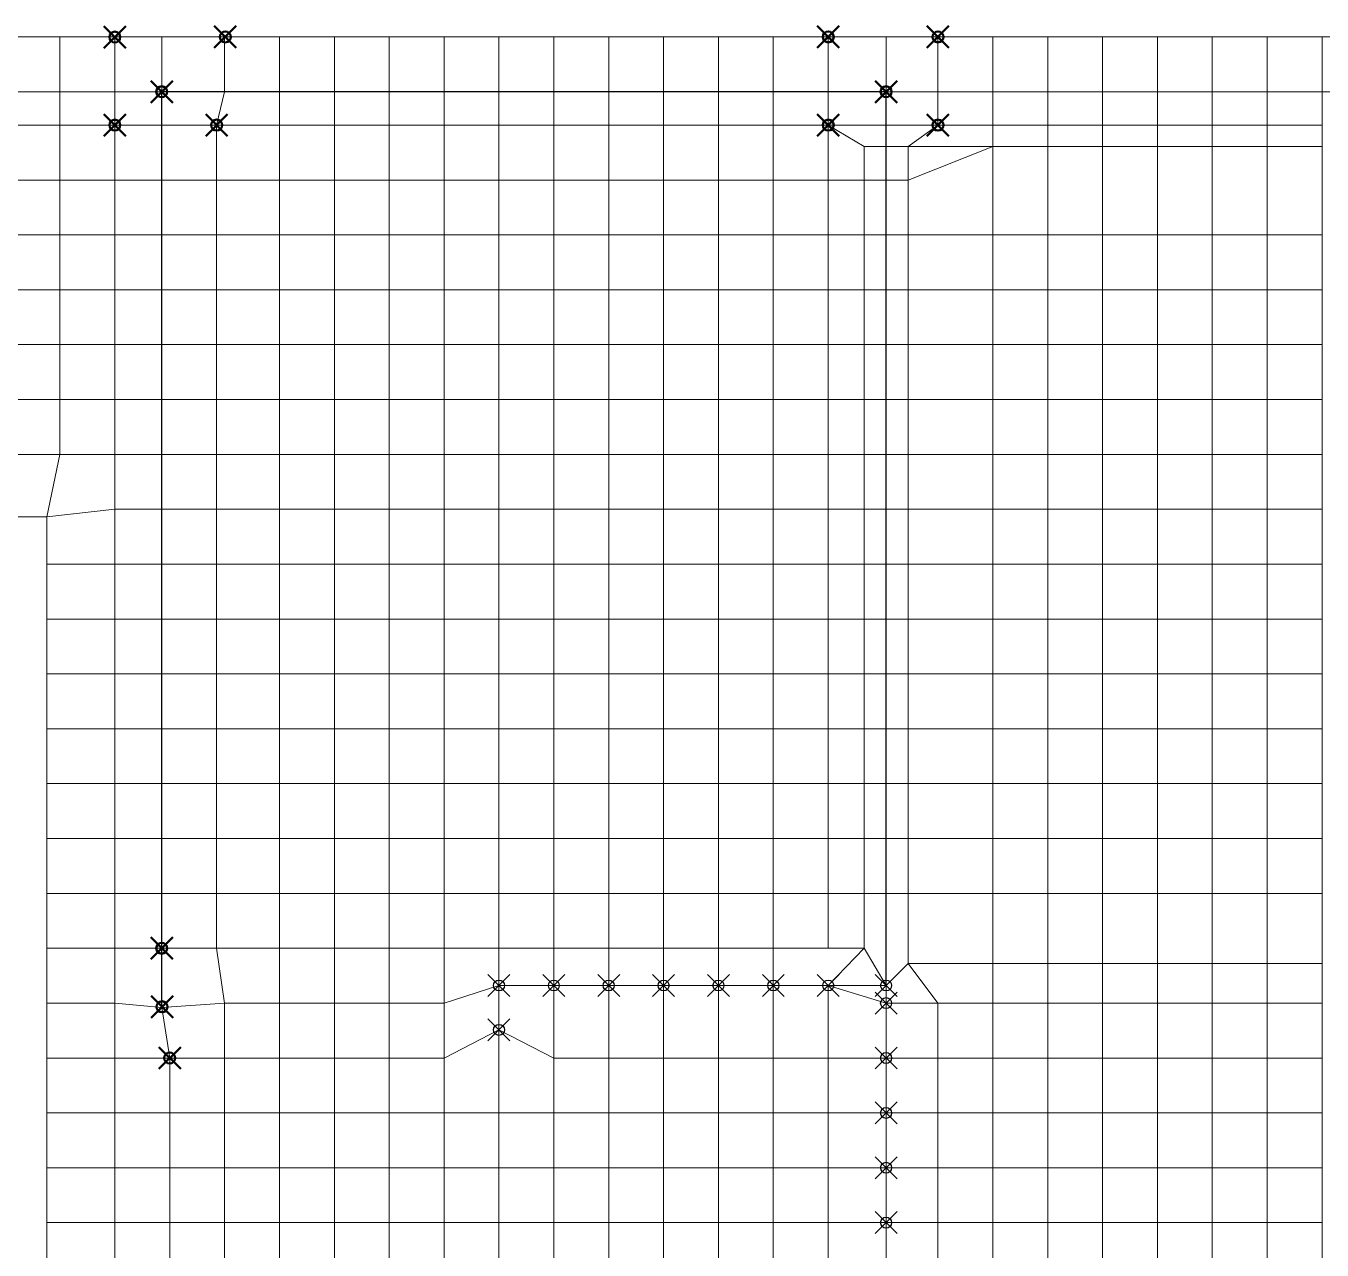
# Model space of a CAD drawing. Header units: inches. Extents: x 7 to 32.3, y 2.3 to 16.7.
# Drawn here: x 13.09 to 19, y 11.12 to 16.7 of the extents above; entities that cross this region are included whole.
import ezdxf

# ---------------------------------------------------------------- set-up
doc = ezdxf.new("R2010")
doc.units = ezdxf.units.IN
doc.header["$MEASUREMENT"] = 0
doc.header["$PDMODE"] = 35
doc.header["$PDSIZE"] = 0.05
for name, color, linetype, lineweight in [('SAP.Beam 25X60', 150, 'Continuous', 30), ('SAP.Columns', 170, 'Continuous', 50), ('SAP.Slab 30cm', 11, 'Continuous', 15), ('SAP.Wall', 190, 'Continuous', 30)]:
    doc.layers.add(name, color=color, linetype=linetype, lineweight=lineweight)

msp = doc.modelspace()

# ---------------------------------------------------------------- linework, layer by layer
at = {"layer": 'SAP.Beam 25X60'}
for p, q in [((13.7139, 12.2304), (13.7139, 16.40195)), ((17.0139, 16.40195), (13.7139, 16.40195)), ((17.0139, 12.3304), (17.0139, 16.40195))]:
    msp.add_line(p, q, dxfattribs=at)
at = {"layer": 'SAP.Columns'}
for p in [(13.5, 16.65113), (14.00325, 16.65195), (16.75, 16.65195), (17.25, 16.65195), (13.7139, 16.40195), (17.0139, 16.40195), (13.5, 16.25), (13.9639, 16.25), (16.75, 16.25), (17.25, 16.25), (13.7139, 12.5), (13.715, 12.23325), (13.75, 12)]:
    msp.add_point(p, dxfattribs=at)
at = {"layer": 'SAP.Slab 30cm'}
for points in [[(13, 16.65195), (13.25, 16.65195), (13.25, 16.40195), (13, 16.40195)], [(13.25, 16.65195), (13.5, 16.65195), (13.5, 16.40195), (13.25, 16.40195)], [(13.5, 16.65195), (13.7139, 16.65195), (13.7139, 16.40195), (13.5, 16.40195)], [(13.7139, 16.65195), (14, 16.65195), (14, 16.40195), (13.7139, 16.40195)], [(14, 16.65195), (14.25, 16.65195), (14.25, 16.40195), (14, 16.40195)], [(14.25, 16.65195), (14.5, 16.65195), (14.5, 16.40195), (14.25, 16.40195)], [(14.5, 16.65195), (14.75, 16.65195), (14.75, 16.40195), (14.5, 16.40195)], [(14.75, 16.65195), (15, 16.65195), (15, 16.40195), (14.75, 16.40195)], [(15, 16.65195), (15.25, 16.65195), (15.25, 16.40195), (15, 16.40195)], [(15.25, 16.65195), (15.5, 16.65195), (15.5, 16.40195), (15.25, 16.40195)], [(15.5, 16.65195), (15.75, 16.65195), (15.75, 16.40195), (15.5, 16.40195)], [(15.75, 16.65195), (16, 16.65195), (16, 16.40195), (15.75, 16.40195)], [(16, 16.65195), (16.25, 16.65195), (16.25, 16.40195), (16, 16.40195)], [(16.25, 16.65195), (16.5, 16.65195), (16.5, 16.40195), (16.25, 16.40195)], [(16.5, 16.65195), (16.75, 16.65195), (16.75, 16.40195), (16.5, 16.40195)], [(16.75, 16.65195), (17.0139, 16.65195), (17.0139, 16.40195), (16.75, 16.40195)], [(17.0139, 16.65195), (17.25, 16.65195), (17.25, 16.40195), (17.0139, 16.40195)], [(17.25, 16.65195), (17.5, 16.65195), (17.5, 16.40195), (17.25, 16.40195)], [(17.5, 16.65195), (17.75, 16.65195), (17.75, 16.40195), (17.5, 16.40195)], [(17.75, 16.65195), (18, 16.65195), (18, 16.40195), (17.75, 16.40195)], [(18, 16.65195), (18.25, 16.65195), (18.25, 16.40195), (18, 16.40195)], [(18.25, 16.65195), (18.5, 16.65195), (18.5, 16.40195), (18.25, 16.40195)], [(18.5, 16.65195), (18.75, 16.65195), (18.75, 16.40195), (18.5, 16.40195)], [(18.75, 16.65195), (19, 16.65195), (19, 16.40195), (18.75, 16.40195)], [(19, 16.65195), (19.25, 16.65195), (19.25, 16.40195), (19, 16.40195)], [(13, 16.25), (13.25, 16.25), (13.25, 16.40195), (13, 16.40195)], [(13.25, 16.25), (13.5, 16.25), (13.5, 16.40195), (13.25, 16.40195)], [(13.5, 16.25), (13.7139, 16.25), (13.7139, 16.40195), (13.5, 16.40195)], [(13.7139, 16.25), (13.9639, 16.25), (14, 16.40195), (13.7139, 16.40195)], [(13.9639, 16.25), (14.25, 16.25), (14.25, 16.40195), (14, 16.40195)], [(14.25, 16.25), (14.5, 16.25), (14.5, 16.40195), (14.25, 16.40195)], [(14.5, 16.25), (14.75, 16.25), (14.75, 16.40195), (14.5, 16.40195)], [(14.75, 16.25), (15, 16.25), (15, 16.40195), (14.75, 16.40195)], [(15, 16.25), (15.25, 16.25), (15.25, 16.40195), (15, 16.40195)], [(15.25, 16.25), (15.5, 16.25), (15.5, 16.40195), (15.25, 16.40195)], [(15.5, 16.25), (15.75, 16.25), (15.75, 16.40195), (15.5, 16.40195)], [(15.75, 16.25), (16, 16.25), (16, 16.40195), (15.75, 16.40195)], [(16, 16.25), (16.25, 16.25), (16.25, 16.40195), (16, 16.40195)], [(16.25, 16.25), (16.5, 16.25), (16.5, 16.40195), (16.25, 16.40195)], [(16.5, 16.25), (16.75, 16.25), (16.75, 16.40195), (16.5, 16.40195)], [(16.75, 16.25), (17.0139, 16.25), (17.0139, 16.40195), (16.75, 16.40195)], [(17.0139, 16.25), (17.25, 16.25), (17.25, 16.40195), (17.0139, 16.40195)], [(17.25, 16.25), (17.5, 16.25), (17.5, 16.40195), (17.25, 16.40195)], [(17.5, 16.25), (17.75, 16.25), (17.75, 16.40195), (17.5, 16.40195)], [(17.75, 16.25), (18, 16.25), (18, 16.40195), (17.75, 16.40195)], [(18, 16.25), (18.25, 16.25), (18.25, 16.40195), (18, 16.40195)], [(18.25, 16.25), (18.5, 16.25), (18.5, 16.40195), (18.25, 16.40195)], [(18.5, 16.25), (18.75, 16.25), (18.75, 16.40195), (18.5, 16.40195)], [(18.75, 16.25), (19, 16.25), (19, 16.40195), (18.75, 16.40195)], [(13, 16), (13.25, 16), (13.25, 16.25), (13, 16.25)], [(13.25, 16), (13.5, 16), (13.5, 16.25), (13.25, 16.25)], [(13.5, 16), (13.7139, 16), (13.7139, 16.25), (13.5, 16.25)], [(13.7139, 16), (13.9639, 16), (13.9639, 16.25), (13.7139, 16.25)], [(13.9639, 16), (14.25, 16), (14.25, 16.25), (13.9639, 16.25)], [(14.25, 16), (14.5, 16), (14.5, 16.25), (14.25, 16.25)], [(14.5, 16), (14.75, 16), (14.75, 16.25), (14.5, 16.25)], [(14.75, 16), (15, 16), (15, 16.25), (14.75, 16.25)], [(15, 16), (15.25, 16), (15.25, 16.25), (15, 16.25)], [(15.25, 16), (15.5, 16), (15.5, 16.25), (15.25, 16.25)], [(15.5, 16), (15.75, 16), (15.75, 16.25), (15.5, 16.25)], [(15.75, 16), (16, 16), (16, 16.25), (15.75, 16.25)], [(16, 16), (16.25, 16), (16.25, 16.25), (16, 16.25)], [(16.25, 16), (16.5, 16), (16.5, 16.25), (16.25, 16.25)], [(16.5, 16), (16.75, 16), (16.75, 16.25), (16.5, 16.25)], [(16.9139, 16.15195), (17.0139, 16.15195), (17.0139, 16.25), (16.75, 16.25)], [(16.75, 16), (16.9139, 16), (16.9139, 16.15195), (16.75, 16.25)], [(17.0139, 16.15195), (17.1139, 16.15195), (17.25, 16.25), (17.0139, 16.25)], [(17.1139, 16.15195), (17.5, 16.15195), (17.5, 16.25), (17.25, 16.25)], [(17.5, 16.15195), (17.75, 16.15195), (17.75, 16.25), (17.5, 16.25)], [(17.75, 16.15195), (18, 16.15195), (18, 16.25), (17.75, 16.25)], [(18, 16.15195), (18.25, 16.15195), (18.25, 16.25), (18, 16.25)], [(18.25, 16.15195), (18.5, 16.15195), (18.5, 16.25), (18.25, 16.25)], [(18.5, 16.15195), (18.75, 16.15195), (18.75, 16.25), (18.5, 16.25)], [(18.75, 16.15195), (19, 16.15195), (19, 16.25), (18.75, 16.25)], [(16.9139, 16), (17.0139, 16), (17.0139, 16.15195), (16.9139, 16.15195)], [(17.0139, 16), (17.1139, 16), (17.1139, 16.15195), (17.0139, 16.15195)], [(17.1139, 15.75), (17.5, 15.75), (17.5, 16.15195), (17.1139, 16)], [(17.1139, 16), (17.5, 16.15195), (17.1139, 16.15195), (17.1139, 16)], [(17.5, 16.15195), (17.5, 15.75), (17.75, 15.75), (17.75, 16.15195)], [(17.75, 16.15195), (17.75, 15.75), (18, 15.75), (18, 16.15195)], [(18, 16.15195), (18, 15.75), (18.25, 15.75), (18.25, 16.15195)], [(18.25, 16.15195), (18.25, 15.75), (18.5, 15.75), (18.5, 16.15195)], [(18.5, 16.15195), (18.5, 15.75), (18.75, 15.75), (18.75, 16.15195)], [(18.75, 16.15195), (18.75, 15.75), (19, 15.75), (19, 16.15195)], [(13, 15.75), (13.25, 15.75), (13.25, 16), (13, 16)], [(13.25, 15.75), (13.5, 15.75), (13.5, 16), (13.25, 16)], [(13.5, 15.75), (13.7139, 15.75), (13.7139, 16), (13.5, 16)], [(13.7139, 15.75), (13.9639, 15.75), (13.9639, 16), (13.7139, 16)], [(13.9639, 15.75), (14.25, 15.75), (14.25, 16), (13.9639, 16)], [(14.25, 15.75), (14.5, 15.75), (14.5, 16), (14.25, 16)], [(14.5, 15.75), (14.75, 15.75), (14.75, 16), (14.5, 16)], [(14.75, 15.75), (15, 15.75), (15, 16), (14.75, 16)], [(15, 15.75), (15.25, 15.75), (15.25, 16), (15, 16)], [(15.25, 15.75), (15.5, 15.75), (15.5, 16), (15.25, 16)], [(15.5, 15.75), (15.75, 15.75), (15.75, 16), (15.5, 16)], [(15.75, 15.75), (16, 15.75), (16, 16), (15.75, 16)], [(16, 15.75), (16.25, 15.75), (16.25, 16), (16, 16)], [(16.25, 15.75), (16.5, 15.75), (16.5, 16), (16.25, 16)], [(16.5, 15.75), (16.75, 15.75), (16.75, 16), (16.5, 16)], [(16.75, 15.75), (16.9139, 15.75), (16.9139, 16), (16.75, 16)], [(16.9139, 15.75), (17.0139, 15.75), (17.0139, 16), (16.9139, 16)], [(17.0139, 15.75), (17.1139, 15.75), (17.1139, 16), (17.0139, 16)], [(13, 15.5), (13.25, 15.5), (13.25, 15.75), (13, 15.75)], [(13.25, 15.5), (13.5, 15.5), (13.5, 15.75), (13.25, 15.75)], [(13.5, 15.5), (13.7139, 15.5), (13.7139, 15.75), (13.5, 15.75)], [(13.7139, 15.5), (13.9639, 15.5), (13.9639, 15.75), (13.7139, 15.75)], [(13.9639, 15.5), (14.25, 15.5), (14.25, 15.75), (13.9639, 15.75)], [(14.25, 15.5), (14.5, 15.5), (14.5, 15.75), (14.25, 15.75)], [(14.5, 15.5), (14.75, 15.5), (14.75, 15.75), (14.5, 15.75)], [(14.75, 15.5), (15, 15.5), (15, 15.75), (14.75, 15.75)], [(15, 15.5), (15.25, 15.5), (15.25, 15.75), (15, 15.75)], [(15.25, 15.5), (15.5, 15.5), (15.5, 15.75), (15.25, 15.75)], [(15.5, 15.5), (15.75, 15.5), (15.75, 15.75), (15.5, 15.75)], [(15.75, 15.5), (16, 15.5), (16, 15.75), (15.75, 15.75)], [(16, 15.5), (16.25, 15.5), (16.25, 15.75), (16, 15.75)], [(16.25, 15.5), (16.5, 15.5), (16.5, 15.75), (16.25, 15.75)], [(16.5, 15.5), (16.75, 15.5), (16.75, 15.75), (16.5, 15.75)], [(16.75, 15.5), (16.9139, 15.5), (16.9139, 15.75), (16.75, 15.75)], [(16.9139, 15.5), (17.0139, 15.5), (17.0139, 15.75), (16.9139, 15.75)], [(17.0139, 15.5), (17.1139, 15.5), (17.1139, 15.75), (17.0139, 15.75)], [(17.1139, 15.5), (17.5, 15.5), (17.5, 15.75), (17.1139, 15.75)], [(17.5, 15.5), (17.75, 15.5), (17.75, 15.75), (17.5, 15.75)], [(17.75, 15.5), (18, 15.5), (18, 15.75), (17.75, 15.75)], [(18, 15.5), (18.25, 15.5), (18.25, 15.75), (18, 15.75)], [(18.25, 15.5), (18.5, 15.5), (18.5, 15.75), (18.25, 15.75)], [(18.5, 15.5), (18.75, 15.5), (18.75, 15.75), (18.5, 15.75)], [(18.75, 15.5), (19, 15.5), (19, 15.75), (18.75, 15.75)], [(13, 15.25), (13.25, 15.25), (13.25, 15.5), (13, 15.5)], [(13.25, 15.25), (13.5, 15.25), (13.5, 15.5), (13.25, 15.5)], [(13.5, 15.25), (13.7139, 15.25), (13.7139, 15.5), (13.5, 15.5)], [(13.7139, 15.25), (13.9639, 15.25), (13.9639, 15.5), (13.7139, 15.5)], [(13.9639, 15.25), (14.25, 15.25), (14.25, 15.5), (13.9639, 15.5)], [(14.25, 15.25), (14.5, 15.25), (14.5, 15.5), (14.25, 15.5)], [(14.5, 15.25), (14.75, 15.25), (14.75, 15.5), (14.5, 15.5)], [(14.75, 15.25), (15, 15.25), (15, 15.5), (14.75, 15.5)], [(15, 15.25), (15.25, 15.25), (15.25, 15.5), (15, 15.5)], [(15.25, 15.25), (15.5, 15.25), (15.5, 15.5), (15.25, 15.5)], [(15.5, 15.25), (15.75, 15.25), (15.75, 15.5), (15.5, 15.5)], [(15.75, 15.25), (16, 15.25), (16, 15.5), (15.75, 15.5)], [(16, 15.25), (16.25, 15.25), (16.25, 15.5), (16, 15.5)], [(16.25, 15.25), (16.5, 15.25), (16.5, 15.5), (16.25, 15.5)], [(16.5, 15.25), (16.75, 15.25), (16.75, 15.5), (16.5, 15.5)], [(16.75, 15.25), (16.9139, 15.25), (16.9139, 15.5), (16.75, 15.5)], [(16.9139, 15.25), (17.0139, 15.25), (17.0139, 15.5), (16.9139, 15.5)], [(17.0139, 15.25), (17.1139, 15.25), (17.1139, 15.5), (17.0139, 15.5)], [(17.1139, 15.25), (17.5, 15.25), (17.5, 15.5), (17.1139, 15.5)], [(17.5, 15.25), (17.75, 15.25), (17.75, 15.5), (17.5, 15.5)], [(17.75, 15.25), (18, 15.25), (18, 15.5), (17.75, 15.5)], [(18, 15.25), (18.25, 15.25), (18.25, 15.5), (18, 15.5)], [(18.25, 15.25), (18.5, 15.25), (18.5, 15.5), (18.25, 15.5)], [(18.5, 15.25), (18.75, 15.25), (18.75, 15.5), (18.5, 15.5)], [(18.75, 15.25), (19, 15.25), (19, 15.5), (18.75, 15.5)], [(13, 15), (13.25, 15), (13.25, 15.25), (13, 15.25)], [(13.25, 15), (13.5, 15), (13.5, 15.25), (13.25, 15.25)], [(13.5, 15), (13.7139, 15), (13.7139, 15.25), (13.5, 15.25)], [(13.7139, 15), (13.9639, 15), (13.9639, 15.25), (13.7139, 15.25)], [(13.9639, 15), (14.25, 15), (14.25, 15.25), (13.9639, 15.25)], [(14.25, 15), (14.5, 15), (14.5, 15.25), (14.25, 15.25)], [(14.5, 15), (14.75, 15), (14.75, 15.25), (14.5, 15.25)], [(14.75, 15), (15, 15), (15, 15.25), (14.75, 15.25)], [(15, 15), (15.25, 15), (15.25, 15.25), (15, 15.25)], [(15.25, 15), (15.5, 15), (15.5, 15.25), (15.25, 15.25)], [(15.5, 15), (15.75, 15), (15.75, 15.25), (15.5, 15.25)], [(15.75, 15), (16, 15), (16, 15.25), (15.75, 15.25)], [(16, 15), (16.25, 15), (16.25, 15.25), (16, 15.25)], [(16.25, 15), (16.5, 15), (16.5, 15.25), (16.25, 15.25)], [(16.5, 15), (16.75, 15), (16.75, 15.25), (16.5, 15.25)], [(16.75, 15), (16.9139, 15), (16.9139, 15.25), (16.75, 15.25)], [(16.9139, 15), (17.0139, 15), (17.0139, 15.25), (16.9139, 15.25)], [(17.0139, 15), (17.1139, 15), (17.1139, 15.25), (17.0139, 15.25)], [(17.1139, 15), (17.5, 15), (17.5, 15.25), (17.1139, 15.25)], [(17.5, 15), (17.75, 15), (17.75, 15.25), (17.5, 15.25)], [(17.75, 15), (18, 15), (18, 15.25), (17.75, 15.25)], [(18, 15), (18.25, 15), (18.25, 15.25), (18, 15.25)], [(18.25, 15), (18.5, 15), (18.5, 15.25), (18.25, 15.25)], [(18.5, 15), (18.75, 15), (18.75, 15.25), (18.5, 15.25)], [(18.75, 15), (19, 15), (19, 15.25), (18.75, 15.25)], [(13, 14.75), (13.25, 14.75), (13.25, 15), (13, 15)], [(13.25, 14.75), (13.5, 14.75), (13.5, 15), (13.25, 15)], [(13.5, 14.75), (13.7139, 14.75), (13.7139, 15), (13.5, 15)], [(13.7139, 14.75), (13.9639, 14.75), (13.9639, 15), (13.7139, 15)], [(13.9639, 14.75), (14.25, 14.75), (14.25, 15), (13.9639, 15)], [(14.25, 14.75), (14.5, 14.75), (14.5, 15), (14.25, 15)], [(14.5, 14.75), (14.75, 14.75), (14.75, 15), (14.5, 15)], [(14.75, 14.75), (15, 14.75), (15, 15), (14.75, 15)], [(15, 14.75), (15.25, 14.75), (15.25, 15), (15, 15)], [(15.25, 14.75), (15.5, 14.75), (15.5, 15), (15.25, 15)], [(15.5, 14.75), (15.75, 14.75), (15.75, 15), (15.5, 15)], [(15.75, 14.75), (16, 14.75), (16, 15), (15.75, 15)], [(16, 14.75), (16.25, 14.75), (16.25, 15), (16, 15)], [(16.25, 14.75), (16.5, 14.75), (16.5, 15), (16.25, 15)], [(16.5, 14.75), (16.75, 14.75), (16.75, 15), (16.5, 15)], [(16.75, 14.75), (16.9139, 14.75), (16.9139, 15), (16.75, 15)], [(16.9139, 14.75), (17.0139, 14.75), (17.0139, 15), (16.9139, 15)], [(17.0139, 14.75), (17.1139, 14.75), (17.1139, 15), (17.0139, 15)], [(17.1139, 14.75), (17.5, 14.75), (17.5, 15), (17.1139, 15)], [(17.5, 14.75), (17.75, 14.75), (17.75, 15), (17.5, 15)], [(17.75, 14.75), (18, 14.75), (18, 15), (17.75, 15)], [(18, 14.75), (18.25, 14.75), (18.25, 15), (18, 15)], [(18.25, 14.75), (18.5, 14.75), (18.5, 15), (18.25, 15)], [(18.5, 14.75), (18.75, 14.75), (18.75, 15), (18.5, 15)], [(18.75, 14.75), (19, 14.75), (19, 15), (18.75, 15)], [(13, 14.46548), (13.18986, 14.46548), (13.25, 14.75), (13, 14.75)], [(13.18986, 14.46548), (13.5, 14.5), (13.5, 14.75), (13.25, 14.75)], [(13.5, 14.5), (13.7139, 14.5), (13.7139, 14.75), (13.5, 14.75)], [(13.7139, 14.5), (13.9639, 14.5), (13.9639, 14.75), (13.7139, 14.75)], [(13.9639, 14.5), (14.25, 14.5), (14.25, 14.75), (13.9639, 14.75)], [(14.25, 14.5), (14.5, 14.5), (14.5, 14.75), (14.25, 14.75)], [(14.5, 14.5), (14.75, 14.5), (14.75, 14.75), (14.5, 14.75)], [(14.75, 14.5), (15, 14.5), (15, 14.75), (14.75, 14.75)], [(15, 14.5), (15.25, 14.5), (15.25, 14.75), (15, 14.75)], [(15.25, 14.5), (15.5, 14.5), (15.5, 14.75), (15.25, 14.75)], [(15.5, 14.5), (15.75, 14.5), (15.75, 14.75), (15.5, 14.75)], [(15.75, 14.5), (16, 14.5), (16, 14.75), (15.75, 14.75)], [(16, 14.5), (16.25, 14.5), (16.25, 14.75), (16, 14.75)], [(16.25, 14.5), (16.5, 14.5), (16.5, 14.75), (16.25, 14.75)], [(16.5, 14.5), (16.75, 14.5), (16.75, 14.75), (16.5, 14.75)], [(16.75, 14.5), (16.9139, 14.5), (16.9139, 14.75), (16.75, 14.75)], [(16.9139, 14.5), (17.0139, 14.5), (17.0139, 14.75), (16.9139, 14.75)], [(17.0139, 14.5), (17.1139, 14.5), (17.1139, 14.75), (17.0139, 14.75)], [(17.1139, 14.5), (17.5, 14.5), (17.5, 14.75), (17.1139, 14.75)], [(17.5, 14.5), (17.75, 14.5), (17.75, 14.75), (17.5, 14.75)], [(17.75, 14.5), (18, 14.5), (18, 14.75), (17.75, 14.75)], [(18, 14.5), (18.25, 14.5), (18.25, 14.75), (18, 14.75)], [(18.25, 14.5), (18.5, 14.5), (18.5, 14.75), (18.25, 14.75)], [(18.5, 14.5), (18.75, 14.5), (18.75, 14.75), (18.5, 14.75)], [(18.75, 14.5), (19, 14.5), (19, 14.75), (18.75, 14.75)], [(13.18986, 14.25), (13.5, 14.25), (13.5, 14.5), (13.18986, 14.46548)], [(13.5, 14.25), (13.7139, 14.25), (13.7139, 14.5), (13.5, 14.5)], [(13.7139, 14.25), (13.9639, 14.25), (13.9639, 14.5), (13.7139, 14.5)], [(13.9639, 14.25), (14.25, 14.25), (14.25, 14.5), (13.9639, 14.5)], [(14.25, 14.25), (14.5, 14.25), (14.5, 14.5), (14.25, 14.5)], [(14.5, 14.25), (14.75, 14.25), (14.75, 14.5), (14.5, 14.5)], [(14.75, 14.25), (15, 14.25), (15, 14.5), (14.75, 14.5)], [(15, 14.25), (15.25, 14.25), (15.25, 14.5), (15, 14.5)], [(15.25, 14.25), (15.5, 14.25), (15.5, 14.5), (15.25, 14.5)], [(15.5, 14.25), (15.75, 14.25), (15.75, 14.5), (15.5, 14.5)], [(15.75, 14.25), (16, 14.25), (16, 14.5), (15.75, 14.5)], [(16, 14.25), (16.25, 14.25), (16.25, 14.5), (16, 14.5)], [(16.25, 14.25), (16.5, 14.25), (16.5, 14.5), (16.25, 14.5)], [(16.5, 14.25), (16.75, 14.25), (16.75, 14.5), (16.5, 14.5)], [(16.75, 14.25), (16.9139, 14.25), (16.9139, 14.5), (16.75, 14.5)], [(16.9139, 14.25), (17.0139, 14.25), (17.0139, 14.5), (16.9139, 14.5)], [(17.0139, 14.25), (17.1139, 14.25), (17.1139, 14.5), (17.0139, 14.5)], [(17.1139, 14.25), (17.5, 14.25), (17.5, 14.5), (17.1139, 14.5)], [(17.5, 14.25), (17.75, 14.25), (17.75, 14.5), (17.5, 14.5)], [(17.75, 14.25), (18, 14.25), (18, 14.5), (17.75, 14.5)], [(18, 14.25), (18.25, 14.25), (18.25, 14.5), (18, 14.5)], [(18.25, 14.25), (18.5, 14.25), (18.5, 14.5), (18.25, 14.5)], [(18.5, 14.25), (18.75, 14.25), (18.75, 14.5), (18.5, 14.5)], [(18.75, 14.25), (19, 14.25), (19, 14.5), (18.75, 14.5)], [(13.18986, 14), (13.5, 14), (13.5, 14.25), (13.18986, 14.25)], [(13.5, 14), (13.7139, 14), (13.7139, 14.25), (13.5, 14.25)], [(13.7139, 14), (13.9639, 14), (13.9639, 14.25), (13.7139, 14.25)], [(13.9639, 14), (14.25, 14), (14.25, 14.25), (13.9639, 14.25)], [(14.25, 14), (14.5, 14), (14.5, 14.25), (14.25, 14.25)], [(14.5, 14), (14.75, 14), (14.75, 14.25), (14.5, 14.25)], [(14.75, 14), (15, 14), (15, 14.25), (14.75, 14.25)], [(15, 14), (15.25, 14), (15.25, 14.25), (15, 14.25)], [(15.25, 14), (15.5, 14), (15.5, 14.25), (15.25, 14.25)], [(15.5, 14), (15.75, 14), (15.75, 14.25), (15.5, 14.25)], [(15.75, 14), (16, 14), (16, 14.25), (15.75, 14.25)], [(16, 14), (16.25, 14), (16.25, 14.25), (16, 14.25)], [(16.25, 14), (16.5, 14), (16.5, 14.25), (16.25, 14.25)], [(16.5, 14), (16.75, 14), (16.75, 14.25), (16.5, 14.25)], [(16.75, 14), (16.9139, 14), (16.9139, 14.25), (16.75, 14.25)], [(16.9139, 14), (17.0139, 14), (17.0139, 14.25), (16.9139, 14.25)], [(17.0139, 14), (17.1139, 14), (17.1139, 14.25), (17.0139, 14.25)], [(17.1139, 14), (17.5, 14), (17.5, 14.25), (17.1139, 14.25)], [(17.5, 14), (17.75, 14), (17.75, 14.25), (17.5, 14.25)], [(17.75, 14), (18, 14), (18, 14.25), (17.75, 14.25)], [(18, 14), (18.25, 14), (18.25, 14.25), (18, 14.25)], [(18.25, 14), (18.5, 14), (18.5, 14.25), (18.25, 14.25)], [(18.5, 14), (18.75, 14), (18.75, 14.25), (18.5, 14.25)], [(18.75, 14), (19, 14), (19, 14.25), (18.75, 14.25)], [(13.18986, 13.75), (13.5, 13.75), (13.5, 14), (13.18986, 14)], [(13.5, 13.75), (13.7139, 13.75), (13.7139, 14), (13.5, 14)], [(13.7139, 13.75), (13.9639, 13.75), (13.9639, 14), (13.7139, 14)], [(13.9639, 13.75), (14.25, 13.75), (14.25, 14), (13.9639, 14)], [(14.25, 13.75), (14.5, 13.75), (14.5, 14), (14.25, 14)], [(14.5, 13.75), (14.75, 13.75), (14.75, 14), (14.5, 14)], [(14.75, 13.75), (15, 13.75), (15, 14), (14.75, 14)], [(15, 13.75), (15.25, 13.75), (15.25, 14), (15, 14)], [(15.25, 13.75), (15.5, 13.75), (15.5, 14), (15.25, 14)], [(15.5, 13.75), (15.75, 13.75), (15.75, 14), (15.5, 14)], [(15.75, 13.75), (16, 13.75), (16, 14), (15.75, 14)], [(16, 13.75), (16.25, 13.75), (16.25, 14), (16, 14)], [(16.25, 13.75), (16.5, 13.75), (16.5, 14), (16.25, 14)], [(16.5, 13.75), (16.75, 13.75), (16.75, 14), (16.5, 14)], [(16.75, 13.75), (16.9139, 13.75), (16.9139, 14), (16.75, 14)], [(16.9139, 13.75), (17.0139, 13.75), (17.0139, 14), (16.9139, 14)], [(17.0139, 13.75), (17.1139, 13.75), (17.1139, 14), (17.0139, 14)], [(17.1139, 13.75), (17.5, 13.75), (17.5, 14), (17.1139, 14)], [(17.5, 13.75), (17.75, 13.75), (17.75, 14), (17.5, 14)], [(17.75, 13.75), (18, 13.75), (18, 14), (17.75, 14)], [(18, 13.75), (18.25, 13.75), (18.25, 14), (18, 14)], [(18.25, 13.75), (18.5, 13.75), (18.5, 14), (18.25, 14)], [(18.5, 13.75), (18.75, 13.75), (18.75, 14), (18.5, 14)], [(18.75, 13.75), (19, 13.75), (19, 14), (18.75, 14)], [(13.18986, 13.5), (13.5, 13.5), (13.5, 13.75), (13.18986, 13.75)], [(13.5, 13.5), (13.7139, 13.5), (13.7139, 13.75), (13.5, 13.75)], [(13.7139, 13.5), (13.9639, 13.5), (13.9639, 13.75), (13.7139, 13.75)], [(13.9639, 13.5), (14.25, 13.5), (14.25, 13.75), (13.9639, 13.75)], [(14.25, 13.5), (14.5, 13.5), (14.5, 13.75), (14.25, 13.75)], [(14.5, 13.5), (14.75, 13.5), (14.75, 13.75), (14.5, 13.75)], [(14.75, 13.5), (15, 13.5), (15, 13.75), (14.75, 13.75)], [(15, 13.5), (15.25, 13.5), (15.25, 13.75), (15, 13.75)], [(15.25, 13.5), (15.5, 13.5), (15.5, 13.75), (15.25, 13.75)], [(15.5, 13.5), (15.75, 13.5), (15.75, 13.75), (15.5, 13.75)], [(15.75, 13.5), (16, 13.5), (16, 13.75), (15.75, 13.75)], [(16, 13.5), (16.25, 13.5), (16.25, 13.75), (16, 13.75)], [(16.25, 13.5), (16.5, 13.5), (16.5, 13.75), (16.25, 13.75)], [(16.5, 13.5), (16.75, 13.5), (16.75, 13.75), (16.5, 13.75)], [(16.75, 13.5), (16.9139, 13.5), (16.9139, 13.75), (16.75, 13.75)], [(16.9139, 13.5), (17.0139, 13.5), (17.0139, 13.75), (16.9139, 13.75)], [(17.0139, 13.5), (17.1139, 13.5), (17.1139, 13.75), (17.0139, 13.75)], [(17.1139, 13.5), (17.5, 13.5), (17.5, 13.75), (17.1139, 13.75)], [(17.5, 13.5), (17.75, 13.5), (17.75, 13.75), (17.5, 13.75)], [(17.75, 13.5), (18, 13.5), (18, 13.75), (17.75, 13.75)], [(18, 13.5), (18.25, 13.5), (18.25, 13.75), (18, 13.75)], [(18.25, 13.5), (18.5, 13.5), (18.5, 13.75), (18.25, 13.75)], [(18.5, 13.5), (18.75, 13.5), (18.75, 13.75), (18.5, 13.75)], [(18.75, 13.5), (19, 13.5), (19, 13.75), (18.75, 13.75)], [(13.18986, 13.25), (13.5, 13.25), (13.5, 13.5), (13.18986, 13.5)], [(13.5, 13.25), (13.7139, 13.25), (13.7139, 13.5), (13.5, 13.5)], [(13.7139, 13.25), (13.9639, 13.25), (13.9639, 13.5), (13.7139, 13.5)], [(13.9639, 13.25), (14.25, 13.25), (14.25, 13.5), (13.9639, 13.5)], [(14.25, 13.25), (14.5, 13.25), (14.5, 13.5), (14.25, 13.5)], [(14.5, 13.25), (14.75, 13.25), (14.75, 13.5), (14.5, 13.5)], [(14.75, 13.25), (15, 13.25), (15, 13.5), (14.75, 13.5)], [(15, 13.25), (15.25, 13.25), (15.25, 13.5), (15, 13.5)], [(15.25, 13.25), (15.5, 13.25), (15.5, 13.5), (15.25, 13.5)], [(15.5, 13.25), (15.75, 13.25), (15.75, 13.5), (15.5, 13.5)], [(15.75, 13.25), (16, 13.25), (16, 13.5), (15.75, 13.5)], [(16, 13.25), (16.25, 13.25), (16.25, 13.5), (16, 13.5)], [(16.25, 13.25), (16.5, 13.25), (16.5, 13.5), (16.25, 13.5)], [(16.5, 13.25), (16.75, 13.25), (16.75, 13.5), (16.5, 13.5)], [(16.75, 13.25), (16.9139, 13.25), (16.9139, 13.5), (16.75, 13.5)], [(16.9139, 13.25), (17.0139, 13.25), (17.0139, 13.5), (16.9139, 13.5)], [(17.0139, 13.25), (17.1139, 13.25), (17.1139, 13.5), (17.0139, 13.5)], [(17.1139, 13.25), (17.5, 13.25), (17.5, 13.5), (17.1139, 13.5)], [(17.5, 13.25), (17.75, 13.25), (17.75, 13.5), (17.5, 13.5)], [(17.75, 13.25), (18, 13.25), (18, 13.5), (17.75, 13.5)], [(18, 13.25), (18.25, 13.25), (18.25, 13.5), (18, 13.5)], [(18.25, 13.25), (18.5, 13.25), (18.5, 13.5), (18.25, 13.5)], [(18.5, 13.25), (18.75, 13.25), (18.75, 13.5), (18.5, 13.5)], [(18.75, 13.25), (19, 13.25), (19, 13.5), (18.75, 13.5)], [(13.18986, 13), (13.5, 13), (13.5, 13.25), (13.18986, 13.25)], [(13.5, 13), (13.7139, 13), (13.7139, 13.25), (13.5, 13.25)], [(13.7139, 13), (13.9639, 13), (13.9639, 13.25), (13.7139, 13.25)], [(13.9639, 13), (14.25, 13), (14.25, 13.25), (13.9639, 13.25)], [(14.25, 13), (14.5, 13), (14.5, 13.25), (14.25, 13.25)], [(14.5, 13), (14.75, 13), (14.75, 13.25), (14.5, 13.25)], [(14.75, 13), (15, 13), (15, 13.25), (14.75, 13.25)], [(15, 13), (15.25, 13), (15.25, 13.25), (15, 13.25)], [(15.25, 13), (15.5, 13), (15.5, 13.25), (15.25, 13.25)], [(15.5, 13), (15.75, 13), (15.75, 13.25), (15.5, 13.25)], [(15.75, 13), (16, 13), (16, 13.25), (15.75, 13.25)], [(16, 13), (16.25, 13), (16.25, 13.25), (16, 13.25)], [(16.25, 13), (16.5, 13), (16.5, 13.25), (16.25, 13.25)], [(16.5, 13), (16.75, 13), (16.75, 13.25), (16.5, 13.25)], [(16.75, 13), (16.9139, 13), (16.9139, 13.25), (16.75, 13.25)], [(16.9139, 13), (17.0139, 13), (17.0139, 13.25), (16.9139, 13.25)], [(17.0139, 13), (17.1139, 13), (17.1139, 13.25), (17.0139, 13.25)], [(17.1139, 13), (17.5, 13), (17.5, 13.25), (17.1139, 13.25)], [(17.5, 13), (17.75, 13), (17.75, 13.25), (17.5, 13.25)], [(17.75, 13), (18, 13), (18, 13.25), (17.75, 13.25)], [(18, 13), (18.25, 13), (18.25, 13.25), (18, 13.25)], [(18.25, 13), (18.5, 13), (18.5, 13.25), (18.25, 13.25)], [(18.5, 13), (18.75, 13), (18.75, 13.25), (18.5, 13.25)], [(18.75, 13), (19, 13), (19, 13.25), (18.75, 13.25)], [(13.18986, 12.75), (13.5, 12.75), (13.5, 13), (13.18986, 13)], [(13.5, 12.75), (13.7139, 12.75), (13.7139, 13), (13.5, 13)], [(13.7139, 12.75), (13.9639, 12.75), (13.9639, 13), (13.7139, 13)], [(13.9639, 12.75), (14.25, 12.75), (14.25, 13), (13.9639, 13)], [(14.25, 12.75), (14.5, 12.75), (14.5, 13), (14.25, 13)], [(14.5, 12.75), (14.75, 12.75), (14.75, 13), (14.5, 13)], [(14.75, 12.75), (15, 12.75), (15, 13), (14.75, 13)], [(15, 12.75), (15.25, 12.75), (15.25, 13), (15, 13)], [(15.25, 12.75), (15.5, 12.75), (15.5, 13), (15.25, 13)], [(15.5, 12.75), (15.75, 12.75), (15.75, 13), (15.5, 13)], [(15.75, 12.75), (16, 12.75), (16, 13), (15.75, 13)], [(16, 12.75), (16.25, 12.75), (16.25, 13), (16, 13)], [(16.25, 12.75), (16.5, 12.75), (16.5, 13), (16.25, 13)], [(16.5, 12.75), (16.75, 12.75), (16.75, 13), (16.5, 13)], [(16.75, 12.75), (16.9139, 12.75), (16.9139, 13), (16.75, 13)], [(16.9139, 12.75), (17.0139, 12.75), (17.0139, 13), (16.9139, 13)], [(17.0139, 12.75), (17.1139, 12.75), (17.1139, 13), (17.0139, 13)], [(17.1139, 12.75), (17.5, 12.75), (17.5, 13), (17.1139, 13)], [(17.5, 12.75), (17.75, 12.75), (17.75, 13), (17.5, 13)], [(17.75, 12.75), (18, 12.75), (18, 13), (17.75, 13)], [(18, 12.75), (18.25, 12.75), (18.25, 13), (18, 13)], [(18.25, 12.75), (18.5, 12.75), (18.5, 13), (18.25, 13)], [(18.5, 12.75), (18.75, 12.75), (18.75, 13), (18.5, 13)], [(18.75, 12.75), (19, 12.75), (19, 13), (18.75, 13)], [(13.18986, 12.5), (13.5, 12.5), (13.5, 12.75), (13.18986, 12.75)], [(13.5, 12.5), (13.7139, 12.5), (13.7139, 12.75), (13.5, 12.75)], [(13.7139, 12.5), (13.9639, 12.5), (13.9639, 12.75), (13.7139, 12.75)], [(13.9639, 12.5), (14.25, 12.5), (14.25, 12.75), (13.9639, 12.75)], [(14.25, 12.5), (14.5, 12.5), (14.5, 12.75), (14.25, 12.75)], [(14.5, 12.5), (14.75, 12.5), (14.75, 12.75), (14.5, 12.75)], [(14.75, 12.5), (15, 12.5), (15, 12.75), (14.75, 12.75)], [(15, 12.5), (15.25, 12.5), (15.25, 12.75), (15, 12.75)], [(15.25, 12.5), (15.5, 12.5), (15.5, 12.75), (15.25, 12.75)], [(15.5, 12.5), (15.75, 12.5), (15.75, 12.75), (15.5, 12.75)], [(15.75, 12.5), (16, 12.5), (16, 12.75), (15.75, 12.75)], [(16, 12.5), (16.25, 12.5), (16.25, 12.75), (16, 12.75)], [(16.25, 12.5), (16.5, 12.5), (16.5, 12.75), (16.25, 12.75)], [(16.5, 12.5), (16.75, 12.5), (16.75, 12.75), (16.5, 12.75)], [(16.75, 12.5), (16.9139, 12.5), (16.9139, 12.75), (16.75, 12.75)], [(16.9139, 12.5), (17.0139, 12.3304), (17.0139, 12.75), (16.9139, 12.75)], [(17.0139, 12.3304), (17.1139, 12.4304), (17.1139, 12.75), (17.0139, 12.75)], [(17.1139, 12.4304), (17.5, 12.4304), (17.5, 12.75), (17.1139, 12.75)], [(17.5, 12.4304), (17.75, 12.4304), (17.75, 12.75), (17.5, 12.75)], [(17.75, 12.4304), (18, 12.4304), (18, 12.75), (17.75, 12.75)], [(18, 12.4304), (18.25, 12.4304), (18.25, 12.75), (18, 12.75)], [(18.25, 12.4304), (18.5, 12.4304), (18.5, 12.75), (18.25, 12.75)], [(18.5, 12.4304), (18.75, 12.4304), (18.75, 12.75), (18.5, 12.75)], [(18.75, 12.4304), (19, 12.4304), (19, 12.75), (18.75, 12.75)], [(13.18986, 12.25), (13.5, 12.25), (13.5, 12.5), (13.18986, 12.5)], [(13.5, 12.25), (13.7139, 12.2304), (13.7139, 12.5), (13.5, 12.5)], [(13.7139, 12.2304), (14, 12.25), (13.9639, 12.5), (13.7139, 12.5)], [(14, 12.25), (14.25, 12.25), (14.25, 12.5), (13.9639, 12.5)], [(14.25, 12.25), (14.5, 12.25), (14.5, 12.5), (14.25, 12.5)], [(14.5, 12.25), (14.75, 12.25), (14.75, 12.5), (14.5, 12.5)], [(14.75, 12.25), (15, 12.25), (15, 12.5), (14.75, 12.5)], [(15, 12.25), (15.25, 12.3304), (15.25, 12.5), (15, 12.5)], [(15.25, 12.3304), (15.5, 12.3304), (15.5, 12.5), (15.25, 12.5)], [(15.5, 12.3304), (15.75, 12.3304), (15.75, 12.5), (15.5, 12.5)], [(15.75, 12.3304), (16, 12.3304), (16, 12.5), (15.75, 12.5)], [(16, 12.3304), (16.25, 12.3304), (16.25, 12.5), (16, 12.5)], [(16.25, 12.3304), (16.5, 12.3304), (16.5, 12.5), (16.25, 12.5)], [(16.5, 12.3304), (16.75, 12.3304), (16.9139, 12.5), (16.5, 12.5)], [(16.75, 12.3304), (17.0139, 12.3304), (17.0139, 12.3304), (16.9139, 12.5)], [(17.0139, 12.25), (17.25, 12.25), (17.1139, 12.4304), (17.0139, 12.3304)], [(17.25, 12.25), (17.5, 12.25), (17.5, 12.4304), (17.1139, 12.4304)], [(17.5, 12.25), (17.75, 12.25), (17.75, 12.4304), (17.5, 12.4304)], [(17.75, 12.25), (18, 12.25), (18, 12.4304), (17.75, 12.4304)], [(18, 12.25), (18.25, 12.25), (18.25, 12.4304), (18, 12.4304)], [(18.25, 12.25), (18.5, 12.25), (18.5, 12.4304), (18.25, 12.4304)], [(18.5, 12.25), (18.75, 12.25), (18.75, 12.4304), (18.5, 12.4304)], [(18.75, 12.25), (19, 12.25), (19, 12.4304), (18.75, 12.4304)], [(15, 12), (15.25, 12.12825), (15.25, 12.3304), (15, 12.25)], [(15.25, 12.12825), (15.5, 12), (15.5, 12.3304), (15.25, 12.3304)], [(15.5, 12), (15.75, 12), (15.75, 12.3304), (15.5, 12.3304)], [(15.75, 12), (16, 12), (16, 12.3304), (15.75, 12.3304)], [(16, 12), (16.25, 12), (16.25, 12.3304), (16, 12.3304)], [(16.25, 12), (16.5, 12), (16.5, 12.3304), (16.25, 12.3304)], [(16.5, 12), (16.75, 12), (16.75, 12.3304), (16.5, 12.3304)], [(16.75, 12), (17.0139, 12), (17.0139, 12.25), (16.75, 12.3304)], [(17.0139, 12.25), (17.0139, 12.3304), (16.75, 12.3304), (17.0139, 12.25)], [(13.18986, 12), (13.5, 12), (13.5, 12.25), (13.18986, 12.25)], [(13.5, 12), (13.75, 12), (13.7139, 12.2304), (13.5, 12.25)], [(13.75, 12), (14, 12), (14, 12.25), (13.7139, 12.2304)], [(14, 12), (14.25, 12), (14.25, 12.25), (14, 12.25)], [(14.25, 12), (14.5, 12), (14.5, 12.25), (14.25, 12.25)], [(14.5, 12), (14.75, 12), (14.75, 12.25), (14.5, 12.25)], [(14.75, 12), (15, 12), (15, 12.25), (14.75, 12.25)], [(17.0139, 12), (17.25, 12), (17.25, 12.25), (17.0139, 12.25)], [(17.25, 12), (17.5, 12), (17.5, 12.25), (17.25, 12.25)], [(17.5, 12), (17.75, 12), (17.75, 12.25), (17.5, 12.25)], [(17.75, 12), (18, 12), (18, 12.25), (17.75, 12.25)], [(18, 12), (18.25, 12), (18.25, 12.25), (18, 12.25)], [(18.25, 12), (18.5, 12), (18.5, 12.25), (18.25, 12.25)], [(18.5, 12), (18.75, 12), (18.75, 12.25), (18.5, 12.25)], [(18.75, 12), (19, 12), (19, 12.25), (18.75, 12.25)], [(15, 11.75), (15.25, 11.75), (15.25, 12.12825), (15, 12)], [(15.25, 11.75), (15.5, 11.75), (15.5, 12), (15.25, 12.12825)], [(13.18986, 11.75), (13.5, 11.75), (13.5, 12), (13.18986, 12)], [(13.5, 11.75), (13.75, 11.75), (13.75, 12), (13.5, 12)], [(13.75, 11.75), (14, 11.75), (14, 12), (13.75, 12)], [(14, 11.75), (14.25, 11.75), (14.25, 12), (14, 12)], [(14.25, 11.75), (14.5, 11.75), (14.5, 12), (14.25, 12)], [(14.5, 11.75), (14.75, 11.75), (14.75, 12), (14.5, 12)], [(14.75, 11.75), (15, 11.75), (15, 12), (14.75, 12)], [(15.5, 11.75), (15.75, 11.75), (15.75, 12), (15.5, 12)], [(15.75, 11.75), (16, 11.75), (16, 12), (15.75, 12)], [(16, 11.75), (16.25, 11.75), (16.25, 12), (16, 12)], [(16.25, 11.75), (16.5, 11.75), (16.5, 12), (16.25, 12)], [(16.5, 11.75), (16.75, 11.75), (16.75, 12), (16.5, 12)], [(16.75, 11.75), (17.0139, 11.75), (17.0139, 12), (16.75, 12)], [(17.0139, 11.75), (17.25, 11.75), (17.25, 12), (17.0139, 12)], [(17.25, 11.75), (17.5, 11.75), (17.5, 12), (17.25, 12)], [(17.5, 11.75), (17.75, 11.75), (17.75, 12), (17.5, 12)], [(17.75, 11.75), (18, 11.75), (18, 12), (17.75, 12)], [(18, 11.75), (18.25, 11.75), (18.25, 12), (18, 12)], [(18.25, 11.75), (18.5, 11.75), (18.5, 12), (18.25, 12)], [(18.5, 11.75), (18.75, 11.75), (18.75, 12), (18.5, 12)], [(18.75, 11.75), (19, 11.75), (19, 12), (18.75, 12)], [(13.18986, 11.5), (13.5, 11.5), (13.5, 11.75), (13.18986, 11.75)], [(13.5, 11.5), (13.75, 11.5), (13.75, 11.75), (13.5, 11.75)], [(13.75, 11.5), (14, 11.5), (14, 11.75), (13.75, 11.75)], [(14, 11.5), (14.25, 11.5), (14.25, 11.75), (14, 11.75)], [(14.25, 11.5), (14.5, 11.5), (14.5, 11.75), (14.25, 11.75)], [(14.5, 11.5), (14.75, 11.5), (14.75, 11.75), (14.5, 11.75)], [(14.75, 11.5), (15, 11.5), (15, 11.75), (14.75, 11.75)], [(15, 11.5), (15.25, 11.5), (15.25, 11.75), (15, 11.75)], [(15.25, 11.5), (15.5, 11.5), (15.5, 11.75), (15.25, 11.75)], [(15.5, 11.5), (15.75, 11.5), (15.75, 11.75), (15.5, 11.75)], [(15.75, 11.5), (16, 11.5), (16, 11.75), (15.75, 11.75)], [(16, 11.5), (16.25, 11.5), (16.25, 11.75), (16, 11.75)], [(16.25, 11.5), (16.5, 11.5), (16.5, 11.75), (16.25, 11.75)], [(16.5, 11.5), (16.75, 11.5), (16.75, 11.75), (16.5, 11.75)], [(16.75, 11.5), (17.0139, 11.5), (17.0139, 11.75), (16.75, 11.75)], [(17.0139, 11.5), (17.25, 11.5), (17.25, 11.75), (17.0139, 11.75)], [(17.25, 11.5), (17.5, 11.5), (17.5, 11.75), (17.25, 11.75)], [(17.5, 11.5), (17.75, 11.5), (17.75, 11.75), (17.5, 11.75)], [(17.75, 11.5), (18, 11.5), (18, 11.75), (17.75, 11.75)], [(18, 11.5), (18.25, 11.5), (18.25, 11.75), (18, 11.75)], [(18.25, 11.5), (18.5, 11.5), (18.5, 11.75), (18.25, 11.75)], [(18.5, 11.5), (18.75, 11.5), (18.75, 11.75), (18.5, 11.75)], [(18.75, 11.5), (19, 11.5), (19, 11.75), (18.75, 11.75)], [(13.18986, 11.25), (13.5, 11.25), (13.5, 11.5), (13.18986, 11.5)], [(13.5, 11.25), (13.75, 11.25), (13.75, 11.5), (13.5, 11.5)], [(13.75, 11.25), (14, 11.25), (14, 11.5), (13.75, 11.5)], [(14, 11.25), (14.25, 11.25), (14.25, 11.5), (14, 11.5)], [(14.25, 11.25), (14.5, 11.25), (14.5, 11.5), (14.25, 11.5)], [(14.5, 11.25), (14.75, 11.25), (14.75, 11.5), (14.5, 11.5)], [(14.75, 11.25), (15, 11.25), (15, 11.5), (14.75, 11.5)], [(15, 11.25), (15.25, 11.25), (15.25, 11.5), (15, 11.5)], [(15.25, 11.25), (15.5, 11.25), (15.5, 11.5), (15.25, 11.5)], [(15.5, 11.25), (15.75, 11.25), (15.75, 11.5), (15.5, 11.5)], [(15.75, 11.25), (16, 11.25), (16, 11.5), (15.75, 11.5)], [(16, 11.25), (16.25, 11.25), (16.25, 11.5), (16, 11.5)], [(16.25, 11.25), (16.5, 11.25), (16.5, 11.5), (16.25, 11.5)], [(16.5, 11.25), (16.75, 11.25), (16.75, 11.5), (16.5, 11.5)], [(16.75, 11.25), (17.0139, 11.25), (17.0139, 11.5), (16.75, 11.5)], [(17.0139, 11.25), (17.25, 11.25), (17.25, 11.5), (17.0139, 11.5)], [(17.25, 11.25), (17.5, 11.25), (17.5, 11.5), (17.25, 11.5)], [(17.5, 11.25), (17.75, 11.25), (17.75, 11.5), (17.5, 11.5)], [(17.75, 11.25), (18, 11.25), (18, 11.5), (17.75, 11.5)], [(18, 11.25), (18.25, 11.25), (18.25, 11.5), (18, 11.5)], [(18.25, 11.25), (18.5, 11.25), (18.5, 11.5), (18.25, 11.5)], [(18.5, 11.25), (18.75, 11.25), (18.75, 11.5), (18.5, 11.5)], [(18.75, 11.25), (19, 11.25), (19, 11.5), (18.75, 11.5)], [(13.18986, 11), (13.5, 11), (13.5, 11.25), (13.18986, 11.25)], [(13.5, 11), (13.75, 11), (13.75, 11.25), (13.5, 11.25)], [(13.75, 11), (14, 11), (14, 11.25), (13.75, 11.25)], [(14, 11), (14.25, 11), (14.25, 11.25), (14, 11.25)], [(14.25, 11), (14.5, 11), (14.5, 11.25), (14.25, 11.25)], [(14.5, 11), (14.75, 11), (14.75, 11.25), (14.5, 11.25)], [(14.75, 11), (15, 11), (15, 11.25), (14.75, 11.25)], [(15, 11), (15.25, 11), (15.25, 11.25), (15, 11.25)], [(15.25, 11), (15.5, 11), (15.5, 11.25), (15.25, 11.25)], [(15.5, 11), (15.75, 11), (15.75, 11.25), (15.5, 11.25)], [(15.75, 11), (16, 11), (16, 11.25), (15.75, 11.25)], [(16, 11), (16.25, 11), (16.25, 11.25), (16, 11.25)], [(16.25, 11), (16.5, 11), (16.5, 11.25), (16.25, 11.25)], [(16.5, 11), (16.75, 11), (16.75, 11.25), (16.5, 11.25)], [(16.75, 11), (17.0139, 11), (17.0139, 11.25), (16.75, 11.25)], [(17.0139, 11), (17.25, 11), (17.25, 11.25), (17.0139, 11.25)], [(17.25, 11), (17.5, 11), (17.5, 11.25), (17.25, 11.25)], [(17.5, 11), (17.75, 11), (17.75, 11.25), (17.5, 11.25)], [(17.75, 11), (18, 11), (18, 11.25), (17.75, 11.25)], [(18, 11), (18.25, 11), (18.25, 11.25), (18, 11.25)], [(18.25, 11), (18.5, 11), (18.5, 11.25), (18.25, 11.25)], [(18.5, 11), (18.75, 11), (18.75, 11.25), (18.5, 11.25)], [(18.75, 11), (19, 11), (19, 11.25), (18.75, 11.25)]]:
    msp.add_3dface(points, dxfattribs=at)
at = {"layer": 'SAP.Wall'}
for p in [(15.25, 12.3304), (15.5, 12.3304), (15.75, 12.3304), (16, 12.3304), (16.25, 12.3304), (16.5, 12.3304), (16.75, 12.3304), (17.0139, 12.3304), (17.0139, 12.25), (15.25, 12.12825), (17.0139, 12), (17.0139, 11.75), (17.0139, 11.5), (17.0139, 11.25)]:
    msp.add_point(p, dxfattribs=at)

doc.saveas('drawing.dxf')
